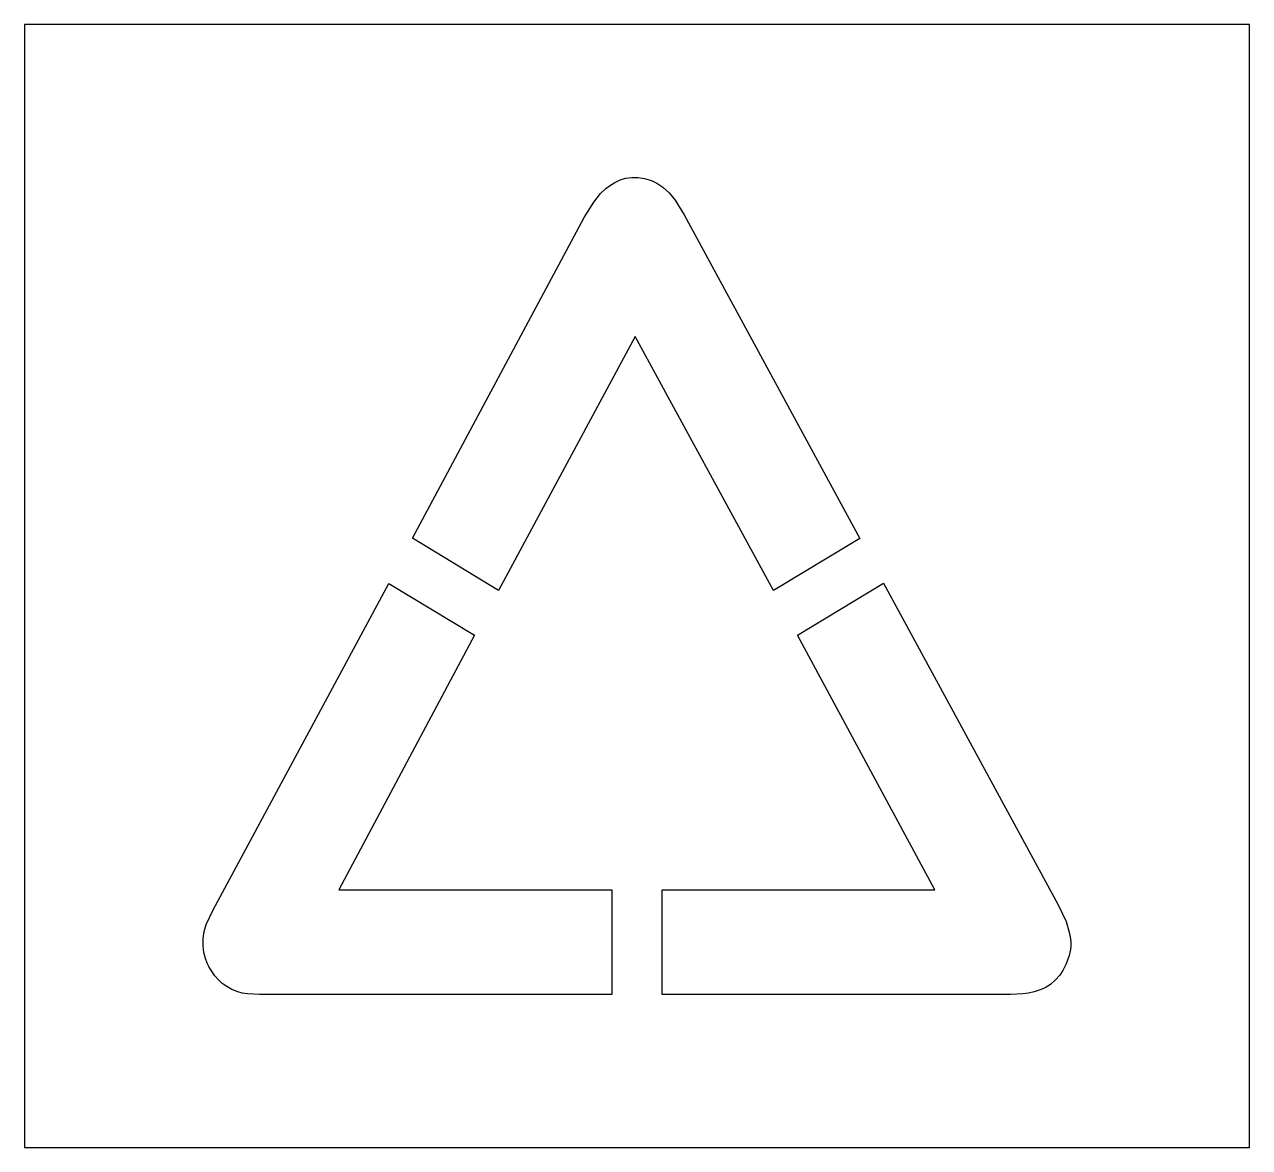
# Model space of a CAD drawing. Header units: inches. Extents: x 0 to 24, y 0 to 22.
import ezdxf

# ---------------------------------------------------------------- set-up
doc = ezdxf.new("R2010")
doc.units = ezdxf.units.IN
doc.header["$MEASUREMENT"] = 0
doc.layers.add('CUT', color=1, linetype='Continuous')

msp = doc.modelspace()

# ---------------------------------------------------------------- linework, layer by layer
at = {"layer": 'CUT'}
for points in [[(0, 0), (24, 0), (24, 22), (0, 22)], [(12.627, 18.701), (12.745, 18.561), (12.922, 18.271), (16.363, 11.928), (14.674, 10.909), (11.965, 15.89), (9.288, 10.913), (7.603, 11.939), (10.968, 18.219), (11.153, 18.522), (11.287, 18.688), (11.39, 18.784), (11.461, 18.838), (11.567, 18.905), (11.657, 18.948), (11.712, 18.969), (11.784, 18.987), (11.897, 19), (12.025, 19), (12.15, 18.983), (12.24, 18.958), (12.3, 18.936), (12.39, 18.893), (12.509, 18.812)], [(11.509, 3), (4.607, 3), (4.375, 3.012), (4.267, 3.025), (4.177, 3.05), (4.065, 3.095), (3.961, 3.153), (3.874, 3.216), (3.803, 3.283), (3.732, 3.365), (3.662, 3.463), (3.611, 3.545), (3.579, 3.611), (3.548, 3.703), (3.516, 3.821), (3.5, 3.951), (3.5, 4.093), (3.52, 4.232), (3.56, 4.367), (3.698, 4.655), (7.137, 11.052), (8.815, 10.038), (6.159, 5.049), (11.509, 5.049)], [(20.405, 3.595), (20.343, 3.466), (20.281, 3.375), (20.199, 3.286), (20.098, 3.196), (19.998, 3.131), (19.901, 3.088), (19.781, 3.05), (19.673, 3.025), (19.556, 3.012), (19.315, 3), (12.491, 3), (12.491, 5.048), (17.834, 5.048), (15.146, 10.04), (16.828, 11.054), (20.254, 4.752), (20.405, 4.428), (20.468, 4.22), (20.492, 4.091), (20.5, 4.015), (20.5, 3.948), (20.492, 3.877), (20.468, 3.763)]]:
    msp.add_lwpolyline(points, close=True, dxfattribs=at)

doc.saveas('drawing.dxf')
